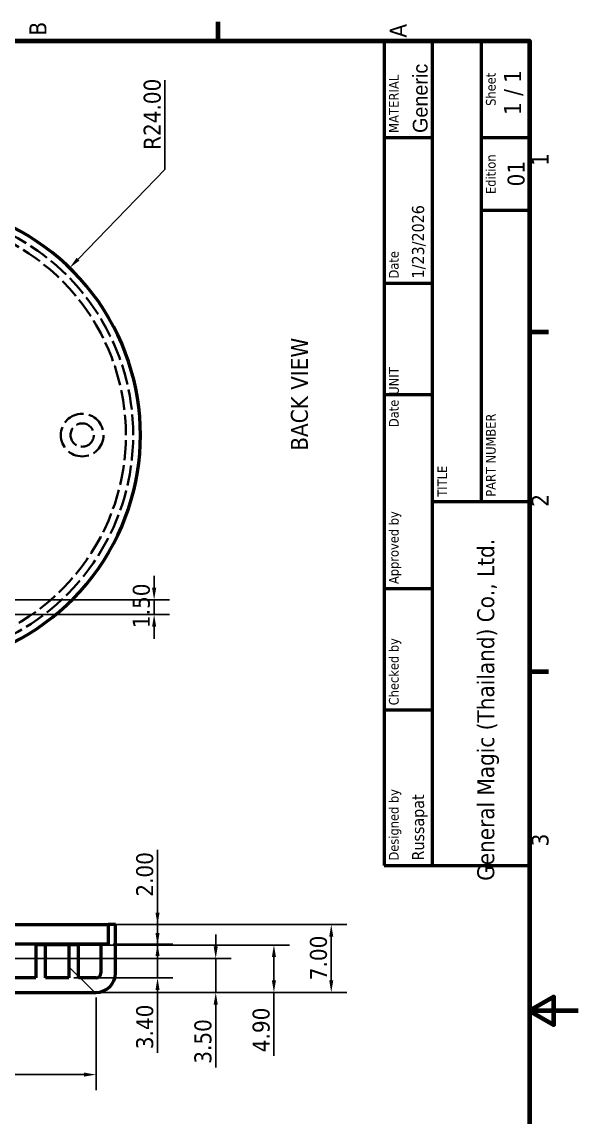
# Model space of a CAD drawing. Header units: millimetres. Extents: x -149 to 0, y 0 to 210.
# Drawn here: x -57.3 to 0, y 94 to 206.9 of the extents above; entities that cross this region are included whole.
import ezdxf
from ezdxf.enums import TextEntityAlignment as Align

# ---------------------------------------------------------------- set-up
doc = ezdxf.new("R2018")
doc.units = ezdxf.units.MM
doc.header["$LTSCALE"] = 0.5
doc.linetypes.add('DASHED', pattern=[0.2068, 0.1655, -0.0413])
for name, color, linetype, lineweight in [('Border (ISO)', 7, 'Continuous', 70), ('Dimension (ISO)', 7, 'Continuous', 25), ('Hatch (ISO)', 7, 'Continuous', 18), ('Hidden (ISO)', 7, 'DASHED', 35), ('Symbol (ISO)', 7, 'Continuous', 25), ('Title (ISO)', 7, 'Continuous', 50), ('Visible (ISO)', 7, 'Continuous', 50)]:
    doc.layers.add(name, color=color, linetype=linetype, lineweight=lineweight)
doc.styles.add('Note Text (ISO)', font='tahoma.ttf')
doc.styles.add('Text Style35', font='tahoma.ttf')
doc.styles.add('Text Style39', font='tahoma.ttf')
doc.styles.add('Text Style41', font='tahoma.ttf')
doc.dimstyles.new('Default (ISO)', dxfattribs={"dimscale": 0.5, "dimtxt": 3.5, "dimasz": 2.5, "dimexe": 3.175, "dimexo": 1, "dimgap": 0.762, "dimtad": 1, "dimtxsty": 'Note Text (ISO)', "dimcen": 2.5, "dimdle": 10, "dimclrd": 256, "dimclre": 256, "dimclrt": 256, "dimazin": 3, "dimtfac": 1.001486, "dimtmove": 0, "dimatfit": 3, "dimfxl": 0, "dimlwd": -1, "dimlwe": -1})

# ---------------------------------------------------------------- blocks, each defined once
blk = doc.blocks.new('Borders Default Border')
at = {"layer": 'Border (ISO)'}
for p, q in [((410, 74.25), (413.9, 74.25)), ((280, 10), (280, 6.1)), ((350, 10), (350, 6.1))]:
    blk.add_line(p, q, dxfattribs=at)
at = {"layer": 'Border (ISO)', "flags": 128}
for points in [[(10, 10), (10, 287), (410, 287), (410, 10), (10, 10)], [(210, 0), (210, 10), (207.11, 5), (212.89, 5), (210, 10)]]:
    blk.add_lwpolyline(points, dxfattribs=at)
at = {"layer": 'Border (ISO)', "char_height": 3.5, "attachment_point": 7, "style": 'Note Text (ISO)'}
for s, insert in [('B', (411.08, 109.63)), ('A', (410.66, 35.38)), ('3', (243.91, 6.03)), ('2', (313.94, 6.1)), ('1', (384.21, 6.1))]:
    blk.add_mtext(s, dxfattribs=dict(at, insert=insert))
blk = doc.blocks.new('Title Blocks ISO')
at = {"layer": 'Title (ISO)'}
for p, q in [((275.72, 130), (105.72, 130)), ((105.72, 130), (105.72, 100)), ((137.72, 120), (137.72, 130)), ((162.72, 120), (162.72, 130)), ((202.72, 120), (202.72, 130)), ((225.72, 120), (225.72, 130)), ((255.72, 120), (255.72, 130)), ((275.72, 100), (275.72, 130)), ((105.72, 120), (275.72, 120)), ((180.72, 120), (180.72, 100)), ((275.72, 110), (180.72, 110)), ((240.72, 100), (240.72, 110)), ((255.72, 100), (255.72, 110)), ((105.72, 100), (275.72, 100))]:
    blk.add_line(p, q, dxfattribs=at)
at = {"layer": 'Title (ISO)', "style": 'Text Style41'}
for s, p in [('Designed by', (106.72, 129)), ('Checked by', (138.72, 129)), ('Approved by', (163.72, 129)), ('Date', (226.72, 129))]:
    blk.add_text(s, height=2, dxfattribs=at).set_placement(p, align=Align.TOP_LEFT)
blk.add_text('Date', height=2, dxfattribs=at).set_placement((201.72, 129), align=Align.TOP_RIGHT)
for s, p in [('Edition', (248.22, 109)), ('Sheet', (265.72, 109))]:
    blk.add_text(s, height=2, dxfattribs=at).set_placement(p, align=Align.TOP_CENTER)
at = {"layer": 'Title (ISO)', "style": 'Note Text (ISO)'}
blk.add_text('1 / 1 ', height=3.5, dxfattribs=at).set_placement((265.72, 103.5), align=Align.MIDDLE_CENTER)
at = {"layer": 'Title (ISO)', "attachment_point": 1, "style": 'Note Text (ISO)'}
for s, insert, char_height in [('\\fTahoma|b0|i0;{\\H2.0300;UNIT}', (202.72, 129), 2.03), ('\\fTahoma|b0|i0;{\\H2.0300;MATERIAL}', (256.72, 129), 2.03), ('\\fTahoma|b0|i0;{\\H2.0000;TITLE}', (181.72, 119), 2), ('\\fTahoma|b0|i0;{\\H2.0000;PART NUMBER}', (181.72, 109), 2)]:
    blk.add_mtext(s, dxfattribs=dict(at, insert=insert, char_height=char_height))
at = {"layer": 'Title (ISO)', "insert": (137.79, 108.55), "char_height": 3.5, "width": 73.3779, "attachment_point": 5, "style": 'Note Text (ISO)'}
blk.add_mtext('\\fTahoma|b0|i0;General Magic (Thailand) Co., Ltd.', dxfattribs=at)
at = {"layer": 'Title (ISO)', "style": 'Text Style39'}
for tag, p in [('AUTHOR', (106.72, 121)), ('CHECKED_BY', (138.72, 121)), ('ENG_APPROVED_BY', (163.72, 121)), ('CREATION_DATE', (226.72, 121))]:
    blk.add_attdef(tag, text='', height=2.5, dxfattribs=at).set_placement(p, align=Align.BOTTOM_LEFT)
blk.add_attdef('ENG_APPROVAL_DATE', text='', height=2.5, dxfattribs=at).set_placement((201.72, 121), align=Align.BOTTOM_RIGHT)
at = {"layer": 'Title (ISO)', "style": 'Text Style35'}
blk.add_attdef('MATERIAL', text='', height=3.05, dxfattribs=at).set_placement((256.72, 124.08), align=Align.TOP_LEFT)
at = {"layer": 'Title (ISO)', "style": 'Note Text (ISO)'}
for tag, p in [('TITLE', (228.22, 115)), ('REVISION_NUMBER', (248.22, 103.5))]:
    blk.add_attdef(tag, text='', height=3.5, dxfattribs=at).set_placement(p, align=Align.MIDDLE_CENTER)
blk.add_attdef('PART_NUMBER', text='', height=3.5, dxfattribs=at).set_placement((181.72, 105), align=Align.MIDDLE_LEFT)
blk = doc.blocks.new('*D11')
at = {"layer": 'Defpoints', "color": 0, "transparency": 16777216}
for p in [(-61.7, 110.39), (-49.7, 106.89), (-37.36, 106.89)]:
    blk.add_point(p, dxfattribs=at)
at = {"layer": 'Dimension (ISO)', "transparency": 16777216}
for p, q in [((-37.36, 111.64), (-37.36, 112.89)), ((-61.2, 110.39), (-35.77, 110.39)), ((-37.36, 110.39), (-37.36, 106.89)), ((-49.2, 106.89), (-35.77, 106.89)), ((-37.36, 105.64), (-37.36, 99.17))]:
    blk.add_line(p, q, dxfattribs=at)
for points in [[(-37.57, 111.64), (-37.15, 111.64), (-37.36, 110.39)], [(-37.57, 105.64), (-37.15, 105.64), (-37.36, 106.89)]]:
    blk.add_solid(points, dxfattribs=at)
at = {"layer": 'Dimension (ISO)', "transparency": 16777216, "insert": (-39.56, 99.55), "char_height": 1.75, "attachment_point": 1, "rotation": 90, "style": 'Note Text (ISO)'}
blk.add_mtext('\\A1;3.50', dxfattribs=at)
blk = doc.blocks.new('*D12')
at = {"layer": 'Defpoints', "color": 0, "transparency": 16777216}
for p in [(-52.5, 111.79), (-49.7, 106.89), (-31.36, 106.89)]:
    blk.add_point(p, dxfattribs=at)
at = {"layer": 'Dimension (ISO)', "transparency": 16777216}
for p, q in [((-52, 111.79), (-29.77, 111.79)), ((-31.36, 110.54), (-31.36, 108.14)), ((-49.2, 106.89), (-29.77, 106.89)), ((-31.36, 106.89), (-31.36, 100.35))]:
    blk.add_line(p, q, dxfattribs=at)
for points in [[(-31.57, 110.54), (-31.15, 110.54), (-31.36, 111.79)], [(-31.57, 108.14), (-31.15, 108.14), (-31.36, 106.89)]]:
    blk.add_solid(points, dxfattribs=at)
at = {"layer": 'Dimension (ISO)', "transparency": 16777216, "insert": (-33.56, 100.74), "char_height": 1.75, "attachment_point": 1, "rotation": 90, "style": 'Note Text (ISO)'}
blk.add_mtext('\\A1;4.90', dxfattribs=at)
blk = doc.blocks.new('*D23')
at = {"layer": 'Defpoints', "color": 0, "transparency": 16777216}
for p in [(-52.5, 111.79), (-52.5, 108.39), (-43.36, 108.39)]:
    blk.add_point(p, dxfattribs=at)
at = {"layer": 'Dimension (ISO)', "transparency": 16777216}
for p, q in [((-43.36, 113.04), (-43.36, 114.29)), ((-52, 111.79), (-41.77, 111.79)), ((-43.36, 111.79), (-43.36, 108.39)), ((-52, 108.39), (-41.77, 108.39)), ((-43.36, 107.14), (-43.36, 100.67))]:
    blk.add_line(p, q, dxfattribs=at)
for points in [[(-43.57, 113.04), (-43.15, 113.04), (-43.36, 111.79)], [(-43.57, 107.14), (-43.15, 107.14), (-43.36, 108.39)]]:
    blk.add_solid(points, dxfattribs=at)
at = {"layer": 'Dimension (ISO)', "transparency": 16777216, "insert": (-45.56, 101.05), "char_height": 1.75, "attachment_point": 1, "rotation": 90, "style": 'Note Text (ISO)'}
blk.add_mtext('\\A1;3.40', dxfattribs=at)
blk = doc.blocks.new('*D24')
at = {"layer": 'Defpoints', "color": 0, "transparency": 16777216}
for p in [(-48.45, 113.89), (-48.45, 111.89), (-43.36, 111.89)]:
    blk.add_point(p, dxfattribs=at)
at = {"layer": 'Dimension (ISO)', "transparency": 16777216}
for p, q in [((-43.36, 115.14), (-43.36, 121.6)), ((-47.95, 113.89), (-41.77, 113.89)), ((-43.36, 111.89), (-43.36, 113.89)), ((-47.95, 111.89), (-41.77, 111.89)), ((-43.36, 110.64), (-43.36, 109.39))]:
    blk.add_line(p, q, dxfattribs=at)
for points in [[(-43.57, 115.14), (-43.15, 115.14), (-43.36, 113.89)], [(-43.57, 110.64), (-43.15, 110.64), (-43.36, 111.89)]]:
    blk.add_solid(points, dxfattribs=at)
at = {"layer": 'Dimension (ISO)', "transparency": 16777216, "insert": (-45.56, 116.77), "char_height": 1.75, "attachment_point": 1, "rotation": 90, "style": 'Note Text (ISO)'}
blk.add_mtext('\\A1;2.00', dxfattribs=at)
blk = doc.blocks.new('*D25')
at = {"layer": 'Defpoints', "color": 0, "transparency": 16777216}
for p in [(-65.12, 147.36), (-65.12, 145.86), (-43.71, 145.86)]:
    blk.add_point(p, dxfattribs=at)
at = {"layer": 'Dimension (ISO)', "transparency": 16777216}
for p, q in [((-43.71, 148.61), (-43.71, 149.86)), ((-64.62, 147.36), (-42.12, 147.36)), ((-43.71, 147.36), (-43.71, 145.86)), ((-64.62, 145.86), (-42.12, 145.86)), ((-43.71, 144.61), (-43.71, 143.36))]:
    blk.add_line(p, q, dxfattribs=at)
for points in [[(-43.92, 148.61), (-43.5, 148.61), (-43.71, 147.36)], [(-43.92, 144.61), (-43.5, 144.61), (-43.71, 145.86)]]:
    blk.add_solid(points, dxfattribs=at)
at = {"layer": 'Dimension (ISO)', "transparency": 16777216, "insert": (-45.91, 144.46), "char_height": 1.75, "attachment_point": 1, "rotation": 90, "style": 'Note Text (ISO)'}
blk.add_mtext('\\A1;1.50', dxfattribs=at)
blk = doc.blocks.new('*D28')
at = {"layer": 'Defpoints', "color": 0, "transparency": 16777216}
for p in [(-52.42, 181.59), (-69.12, 164.36)]:
    blk.add_point(p, dxfattribs=at)
at = {"layer": 'Dimension (ISO)', "transparency": 16777216}
for p, q in [((-42.59, 200.96), (-42.59, 191.74)), ((-42.59, 191.74), (-51.55, 182.49))]:
    blk.add_line(p, q, dxfattribs=at)
blk.add_solid([(-51.7, 182.64), (-51.4, 182.35), (-52.42, 181.59)], dxfattribs=at)
at = {"layer": 'Dimension (ISO)', "transparency": 16777216, "insert": (-44.79, 193.75), "char_height": 1.75, "attachment_point": 1, "rotation": 90, "style": 'Note Text (ISO)'}
blk.add_mtext('\\A1;R24.00', dxfattribs=at)
blk = doc.blocks.new('*D37')
at = {"layer": 'Defpoints', "color": 0, "transparency": 16777216}
for p in [(-93.7, 106.89), (-49.7, 106.89), (-49.7, 98.43)]:
    blk.add_point(p, dxfattribs=at)
at = {"layer": 'Dimension (ISO)', "transparency": 16777216}
for p, q in [((-93.7, 106.39), (-93.7, 96.84)), ((-49.7, 106.39), (-49.7, 96.84)), ((-92.45, 98.43), (-50.95, 98.43))]:
    blk.add_line(p, q, dxfattribs=at)
for points in [[(-92.45, 98.22), (-92.45, 98.64), (-93.7, 98.43)], [(-50.95, 98.22), (-50.95, 98.64), (-49.7, 98.43)]]:
    blk.add_solid(points, dxfattribs=at)
at = {"layer": 'Dimension (ISO)', "transparency": 16777216, "insert": (-68.78, 96.23), "char_height": 1.75, "attachment_point": 1, "rotation": 180, "style": 'Note Text (ISO)'}
blk.add_mtext('\\A1;44.00', dxfattribs=at)
blk = doc.blocks.new('*D38')
at = {"layer": 'Defpoints', "color": 0, "transparency": 16777216}
for p in [(-48.45, 113.89), (-25.45, 113.89), (-49.7, 106.89)]:
    blk.add_point(p, dxfattribs=at)
at = {"layer": 'Dimension (ISO)', "transparency": 16777216}
for p, q in [((-47.95, 113.89), (-23.86, 113.89)), ((-25.45, 108.14), (-25.45, 112.64)), ((-49.2, 106.89), (-23.86, 106.89))]:
    blk.add_line(p, q, dxfattribs=at)
for points in [[(-25.66, 112.64), (-25.24, 112.64), (-25.45, 113.89)], [(-25.66, 108.14), (-25.24, 108.14), (-25.45, 106.89)]]:
    blk.add_solid(points, dxfattribs=at)
at = {"layer": 'Dimension (ISO)', "transparency": 16777216, "insert": (-27.65, 108.16), "char_height": 1.75, "attachment_point": 1, "rotation": 90, "style": 'Note Text (ISO)'}
blk.add_mtext('\\A1;7.00', dxfattribs=at)

msp = doc.modelspace()

# ---------------------------------------------------------------- hatches: boundary and pattern name
at = {"layer": 'Hatch (ISO)'}
h = msp.add_hatch(dxfattribs=at)
h.set_pattern_fill('ANSI31', color=256, scale=12.7, angle=90, style=0)
h.set_pattern_definition([(135, (0, 0), (-14.2562, -14.2562), [])])
edge = h.paths.add_edge_path()
edge.add_line((-52.5012, 111.792), (-52.5012, 108.392))
edge.add_line((-52.5012, 108.392), (-54.9012, 108.392))
edge.add_line((-54.9012, 108.392), (-54.9012, 111.792))
edge.add_line((-54.9012, 111.792), (-55.9012, 111.792))
edge.add_line((-55.9012, 111.792), (-55.9012, 108.392))
edge.add_line((-55.9012, 108.392), (-60.7012, 108.392))
edge.add_line((-60.7012, 108.392), (-60.7012, 110.392))
edge.add_line((-60.7012, 110.392), (-61.7012, 110.392))
edge.add_line((-61.7012, 110.392), (-61.7012, 108.392))
edge.add_line((-61.7012, 108.392), (-64.7012, 108.392))
edge.add_line((-64.7012, 108.392), (-64.7012, 110.392))
edge.add_line((-64.7012, 110.392), (-65.7012, 110.392))
edge.add_line((-65.7012, 110.392), (-65.7012, 108.392))
edge.add_line((-65.7012, 108.392), (-77.7012, 108.392))
edge.add_line((-77.7012, 108.392), (-77.7012, 110.392))
edge.add_line((-77.7012, 110.392), (-78.7012, 110.392))
edge.add_line((-78.7012, 110.392), (-78.7012, 108.392))
edge.add_line((-78.7012, 108.392), (-81.7012, 108.392))
edge.add_line((-81.7012, 108.392), (-81.7012, 110.392))
edge.add_line((-81.7012, 110.392), (-82.7012, 110.392))
edge.add_line((-82.7012, 110.392), (-82.7012, 108.392))
edge.add_line((-82.7012, 108.392), (-93.7012, 108.392))
edge.add_ellipse((-93.7012, 108.892), major_axis=(-0.5, 0), ratio=1, start_angle=0, end_angle=90, ccw=False)
edge.add_line((-94.2012, 108.892), (-94.2012, 111.892))
edge.add_line((-94.2012, 111.892), (-94.9512, 111.892))
edge.add_line((-94.9512, 111.892), (-94.9512, 113.892))
edge.add_line((-94.9512, 113.892), (-95.7012, 113.892))
edge.add_line((-95.7012, 113.892), (-95.7012, 108.892))
edge.add_ellipse((-93.7012, 108.892), major_axis=(0, -2), ratio=1, start_angle=270, end_angle=360)
edge.add_line((-93.7012, 106.892), (-49.7012, 106.892))
edge.add_ellipse((-49.7012, 108.892), major_axis=(2, 0), ratio=1, start_angle=270, end_angle=360)
edge.add_line((-47.7012, 108.892), (-47.7012, 113.892))
edge.add_line((-47.7012, 113.892), (-48.4512, 113.892))
edge.add_line((-48.4512, 113.892), (-48.4512, 111.892))
edge.add_line((-48.4512, 111.892), (-49.2012, 111.892))
edge.add_line((-49.2012, 111.892), (-49.2012, 108.892))
edge.add_ellipse((-49.7012, 108.892), major_axis=(0, -0.5), ratio=1, start_angle=0, end_angle=90, ccw=False)
edge.add_line((-49.7012, 108.392), (-51.5012, 108.392))
edge.add_line((-51.5012, 108.392), (-51.5012, 111.792))
edge.add_line((-51.5012, 111.792), (-52.5012, 111.792))

# ---------------------------------------------------------------- linework, layer by layer
at = {"layer": 'Hidden (ISO)', "ltscale": 26.736959}
msp.add_circle((-51.124, 164.3598), 2.2, dxfattribs=at)
at = {"layer": 'Hidden (ISO)', "ltscale": 24.306326}
msp.add_circle((-51.124, 164.3598), 1.2, dxfattribs=at)
at = {"layer": 'Hidden (ISO)', "ltscale": 25.425459}
msp.add_arc((-69.124, 164.3598), 23.25, -97.180756, 97.180756, dxfattribs=at)
at = {"layer": 'Hidden (ISO)', "ltscale": 25.045532}
msp.add_arc((-69.124, 164.3598), 22.5, -112.108832, 112.108832, dxfattribs=at)
at = {"layer": 'Visible (ISO)'}
for p, q in [((-74.6075, 113.892), (-48.4512, 113.892)), ((-47.7012, 113.892), (-48.4512, 113.892)), ((-48.4512, 113.892), (-48.4512, 111.892)), ((-47.7012, 108.892), (-47.7012, 113.892)), ((-49.2012, 111.892), (-74.5137, 111.892)), ((-54.9012, 111.792), (-55.9012, 111.792)), ((-55.9012, 111.792), (-55.9012, 108.392)), ((-54.9012, 108.392), (-54.9012, 111.792)), ((-52.5012, 111.792), (-54.9012, 111.792)), ((-52.5012, 111.792), (-52.5012, 108.392)), ((-51.5012, 111.792), (-52.5012, 111.792)), ((-51.5012, 108.392), (-51.5012, 111.792)), ((-48.4512, 111.892), (-49.2012, 111.892)), ((-49.2012, 111.892), (-49.2012, 108.892)), ((-55.9012, 108.392), (-60.7012, 108.392)), ((-52.5012, 108.392), (-54.9012, 108.392)), ((-49.7012, 108.392), (-51.5012, 108.392)), ((-93.7012, 106.892), (-49.7012, 106.892))]:
    msp.add_line(p, q, dxfattribs=at)
for centre, radius, start, end in [((-69.124, 164.3598), 24, -112.108832, 112.108832), ((-49.7012, 108.892), 2, -90, 0), ((-49.7012, 108.892), 0.5, -90, 0)]:
    msp.add_arc(centre, radius, start, end, dxfattribs=at)

# ---------------------------------------------------------------- block references
at = {"xscale": 0.5, "yscale": 0.5, "zscale": 0.5, "rotation": 90}
msp.add_blockref('Borders Default Border', (0, 0), dxfattribs=at)
ref = msp.add_blockref('Title Blocks ISO', (45, 67.1399), dxfattribs=dict(xscale=0.5, yscale=0.5, zscale=0.5, rotation=90))
ref.add_attrib('AUTHOR', 'Russapat', dxfattribs={"layer": 'Title (ISO)', "height": 1.25, "rotation": 90, "style": 'Text Style39'}).set_placement((-15.5, 120.5), align=Align.BOTTOM_LEFT)
ref.add_attrib('CREATION_DATE', '1/23/2026', dxfattribs={"layer": 'Title (ISO)', "height": 1.25, "rotation": 90, "style": 'Text Style39'}).set_placement((-15.5, 180.5), align=Align.BOTTOM_LEFT)
lines = msp.add_mtext('Generic', dxfattribs={"layer": 'Title (ISO)', "insert": (-17.0393, 195.5), "char_height": 1.524, "attachment_point": 1, "rotation": 90, "style": 'Text Style35'})
ref.add_attrib('MATERIAL', '', (-17.0393, 195.5)).embed_mtext(lines)

# ---------------------------------------------------------------- texts
at = {"layer": 'Symbol (ISO)', "char_height": 1.75, "attachment_point": 1, "rotation": 90, "style": 'Note Text (ISO)'}
for s, insert, width in [('\\fTahoma|b0|i0;01', (-7.2737, 189.99), 2.626418), ('\\fTahoma|b0|i0;BACK VIEW', (-29.6124, 162.741), 12.327999)]:
    msp.add_mtext(s, dxfattribs=dict(at, insert=insert, width=width))

# ---------------------------------------------------------------- dimensions: what is measured, and where the dimension line sits
at = {"layer": 'Dimension (ISO)'}
dim = msp.add_radius_dim(center=(-69.124, 164.3598), mpoint=(-52.4207, 181.5936), dimstyle='Default (ISO)', override={"dimgap": 0.762, "dimtih": 1, "dimdec": 2, "dimlfac": 1, "dimcen": 0, "dimtol": 0, "dimlim": 0, "dimtp": 0, "dimtm": 0, "dimtdec": 2, "dimtofl": 0}, dxfattribs=at)
dim.commit()
dim.dimension.update_dxf_attribs({"geometry": '*D28', "text_midpoint": (-42.5906, 197.3545), "dimtype": 164})
for base, p1, p2, angle, override, picture, middle in [((-43.7086, 145.8598), (-65.124, 147.3598), (-65.124, 145.8598), 270, {"dimgap": 0.762, "dimtoh": 0, "dimdec": 2, "dimtol": 0, "dimlim": 0, "dimtp": 0, "dimtm": 0, "dimtdec": 2, "dimtofl": 1, "dimatfit": 1}, '*D25', (-43.7086, 146.6098)), ((-43.3606, 111.892), (-48.4512, 113.892), (-48.4512, 111.892), 270, {"dimgap": 0.762, "dimtoh": 0, "dimdec": 2, "dimtol": 0, "dimlim": 0, "dimtp": 0, "dimtm": 0, "dimtdec": 2, "dimtofl": 1, "dimatfit": 1}, '*D24', (-43.3606, 118.9955)), ((-43.3606, 108.392), (-52.5012, 111.792), (-52.5012, 108.392), 270, {"dimgap": 0.762, "dimtoh": 0, "dimdec": 2, "dimtol": 0, "dimlim": 0, "dimtp": 0, "dimtm": 0, "dimtdec": 2, "dimtofl": 1, "dimatfit": 1}, '*D23', (-43.3606, 103.2815)), ((-25.4512, 113.892), (-49.7012, 106.892), (-48.4512, 113.892), 270, {"dimgap": 0.762, "dimtoh": 0, "dimdec": 2, "dimtol": 0, "dimlim": 0, "dimtp": 0, "dimtm": 0, "dimtdec": 2, "dimtofl": 0, "dimatfit": 1}, '*D38', (-25.4512, 110.392)), ((-31.3606, 106.892), (-52.5012, 111.792), (-49.7012, 106.892), 270, {"dimgap": 0.762, "dimtoh": 0, "dimdec": 2, "dimtol": 0, "dimlim": 0, "dimtp": 0, "dimtm": 0, "dimtdec": 2, "dimtofl": 0, "dimatfit": 2}, '*D12', (-31.3606, 102.998)), ((-49.7012, 98.4303), (-93.7012, 106.892), (-49.7012, 106.892), 180, {"dimgap": 0.762, "dimtoh": 0, "dimdec": 2, "dimtol": 0, "dimlim": 0, "dimtp": 0, "dimtm": 0, "dimtdec": 2, "dimtofl": 0, "dimatfit": 1}, '*D37', (-71.7012, 98.4303))]:
    dim = msp.add_linear_dim(base=base, p1=p1, p2=p2, angle=angle, dimstyle='Default (ISO)', override=override, dxfattribs=at)
    dim.commit()
    dim.dimension.update_dxf_attribs({"geometry": picture, "text_midpoint": middle, "dimtype": 160})
dim = msp.add_linear_dim(base=(-37.3606, 106.892), p1=(-61.7012, 110.392), p2=(-49.7012, 106.892), dimstyle='Default (ISO)', override={"dimgap": 0.762, "dimtoh": 0, "dimdec": 2, "dimtol": 0, "dimlim": 0, "dimtp": 0, "dimtm": 0, "dimtdec": 2, "dimtofl": 1, "dimatfit": 1}, dxfattribs=at)
dim.commit()
dim.dimension.update_dxf_attribs({"geometry": '*D11', "text_midpoint": (-37.3606, 101.7815), "dimtype": 160})

doc.saveas('drawing.dxf')
